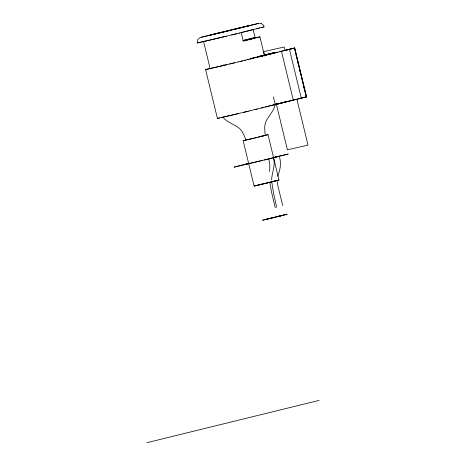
<?xml version="1.0" encoding="UTF-8"?>
<svg xmlns="http://www.w3.org/2000/svg" width="466" height="466" viewBox="0 0 466 466"><rect width="100%" height="100%" fill="white"/><g stroke="black" fill="none" stroke-linecap="round" stroke-linejoin="round"><path stroke-width="0.7" d="M271.62 179.824C271.905 172.437 275.755 165.22 273.49 157.77L288.262 154.019L273.064 157.514M197.153 42.196L197.829 39.517L199.897 37.694M269.651 171.558L269.849 165.279L268.853 158.824M275.144 105.089C273.653 111.054 269.033 115.492 266.255 120.828C263.826 125.377 264.869 130.754 265.247 135.647M277.544 176.171C280.468 169.898 281.412 162.832 279.25 156.127M264.537 55.926L259.923 36.866L243.648 40.932M210.248 69.055L203.584 41.521L203.974 41.392M253.143 29.533L255.071 37.519L242.873 40.618M270.123 182.305L254.121 186.085L243.147 140.715L246.24 139.905M264.641 135.519L259.713 136.765M269.156 182.515L279.012 180.068L268.032 134.697L256.457 137.563M254.121 186.085L257.22 185.276M238.697 113.494L217.418 118.446L205.599 69.591L209.881 68.444M217.418 118.446L218.321 118.178M250.609 58.506L250.056 58.64M280.602 103.19L250.312 110.698M253.015 29.579L246.036 31.373M249.386 38.917L243.427 40.431M210.347 68.397L209.554 68.636L218.554 66.615M222.165 117.251L221.373 117.49L230.373 115.469M278.674 103.685L277.299 104.052L282.326 102.817M278.924 103.615L288.355 101.332M198.877 42.581L197.275 43.035L239.524 33.063M218.938 118.014L219.707 117.811M199.39 42.447L200.613 42.132M267.193 54.382L273.961 52.74L263.028 55.396M201.324 41.946L202.098 41.754M294.751 48.004L286.87 49.903L294.751 48.004L306.57 96.858L273.682 104.943L300.302 98.39M253.265 58.233L268.923 54.283L263.115 55.547M247.731 139.573L248.792 139.305M259.207 184.816L257.558 185.258L264.688 183.592M202.931 41.538L203.823 41.317M251.733 58.203L252.222 58.075M248.559 163.537L244.102 164.696L260.669 160.817M259.766 184.676L261.047 184.355M245.489 31.507L240.939 32.632M245.203 40.554L253.143 38.509L250.003 39.191M253.58 57.737L254.471 57.516M254.838 57.842L264.962 55.238L262.772 55.687M284.435 101.932L284.854 101.827M258.071 185.066L258.98 184.839M238.423 28.426L248.931 25.764L237.41 28.42M222.905 65.234L224.059 64.949M288.483 49.536L279.897 51.65L289.462 49.314L301.286 98.169L298.694 98.757L306.57 96.858M249.881 59.066L253.661 58.168M288.728 49.483L294.529 48.056L306.348 96.911L300.547 98.338M265.084 107.087L276.606 104.11M248.757 163.397L233.984 167.143L262.335 160.49M268.882 158.819L278.15 156.465L273.484 157.502M259.923 184.606L260.896 184.367M261.735 184.186L262.445 184.012M270.688 182.136L275.616 180.884L275.237 180.959M270.711 218.181L265.789 219.434L269.738 218.537M278.953 216.311L283.881 215.059L279.926 215.956M238.971 33.15L264.205 26.853L262.533 27.185M245.151 40.624L243.258 41.09L241.202 32.603M259.562 56.24L261.642 55.734M253.976 57.638L256.224 57.085M267.88 54.225L273.775 52.774M268.177 54.155L259.574 56.27M244.353 60.423L248.093 59.508M277.788 52.169L265.48 55.198L275.359 52.769M247.528 59.677L251.687 58.658M274.853 104.25L276.932 103.743M283.474 102.532L289.607 101.029M261.455 108.013L263.506 107.512M273.49 157.77L261.88 160.525M261.915 184.117L263.01 183.849M277.148 216.748L287.272 214.238L278.219 216.364M146.866 442.7L319.134 400.376M232.825 29.871L237.241 28.793M231.59 34.944L236.612 33.727M238.493 61.844L242.419 60.889M240.922 61.285L245.361 60.201M254.978 109.597L257.185 109.056M257.989 137.214L259.148 136.934M264.263 160.019L268.072 159.092M265.696 183.22L263.977 183.639M274.427 217.278L262.451 220.232L272.051 217.983M271.649 217.925L273.787 217.436M278.016 216.568L272.732 217.843M231.963 29.649L258.583 23.422L200.689 37.431L234.625 29.084M229.755 30.255L210.364 35.096L224.653 31.77M224.641 31.845L231.334 30.232M234.538 62.799L225.398 65.024M238.668 61.832L229.697 63.993M248.331 111.176L231.247 115.3M243.73 112.318L250.487 110.687M253.009 138.419L255.549 137.779M254.273 138.117L256.783 137.511M265.375 183.272L271.055 181.932M266.511 183.179L267.758 182.876M276.053 216.859L276.932 216.649M274.276 217.29L277.806 216.44M274.497 217.418L275.389 217.203M221.245 37.437L226.377 36.202M252.805 138.443L243.147 140.715M250.562 139.008L253.714 138.227M277.614 216.509L279.495 216.032M270.175 218.461L273.303 217.68M220.639 37.583L203.59 41.521M251.751 58.256L252.863 57.994M225.072 65.071L205.617 69.603M219.428 66.446L226.878 64.64M259.247 136.759L260.075 136.561M271.591 181.775L272.738 181.501M249.24 39.295L259.923 36.866M247.644 39.674L248.71 39.424M257.488 56.864L258.636 56.596M262.824 135.88L263.803 135.647M250.329 139.031L246.916 139.823M271.829 181.746L272.54 181.583M273.804 181.251L274.777 181.018M257.378 56.928L258.682 56.625M259.178 56.468L260.249 56.217M261.566 136.212L262.201 136.06M256.754 28.502L257.815 28.257M247.662 39.732L248.92 39.441M275.656 180.814L276.425 180.633M273.175 181.431L274.957 181.018M274.934 104.401L276.175 104.116M265.451 135.262L268.032 134.697M258.793 28.03L259.702 27.82M251.617 38.264L252.613 38.037M260.966 56.095L261.933 55.873M263.424 55.728L261.863 56.089L281.458 51.295L293.277 100.149L291.716 100.51M263.243 135.816L263.983 135.647M277.089 180.482L279.012 180.068M276.396 103.895L277.445 103.656M277.276 103.866L278.231 103.65M261.28 27.459L261.95 27.313M274.591 104.541L276.309 104.168M253.452 37.851L255.071 37.519M279.041 103.469L280.2 103.219M259.376 23.3L261.222 23.574M261.187 23.562L262.853 24.57L263.913 26.061M223.29 117.63C227.338 122.255 233.478 124.09 238.388 127.568C242.629 130.503 244.161 135.757 246.054 140.289M294.495 48.062L306.319 96.916M296.073 55.07L296.749 57.86M297.593 61.349L298.1 63.446M299.789 70.424L300.459 73.214M303.669 86.478L304.176 88.569M285.122 50.509L284.266 46.979L263.657 51.668L264.682 55.903M296.906 99.229L308.009 145.124L287.4 149.807L276.297 103.918M273.385 96.911L275.243 104.588M282.687 205.617L277.771 185.287L277.072 180.89M275.214 207.679L271.806 193.32L269.785 182.486M276.682 207.347L273.513 193.093L271.73 181.752"/></g></svg>
